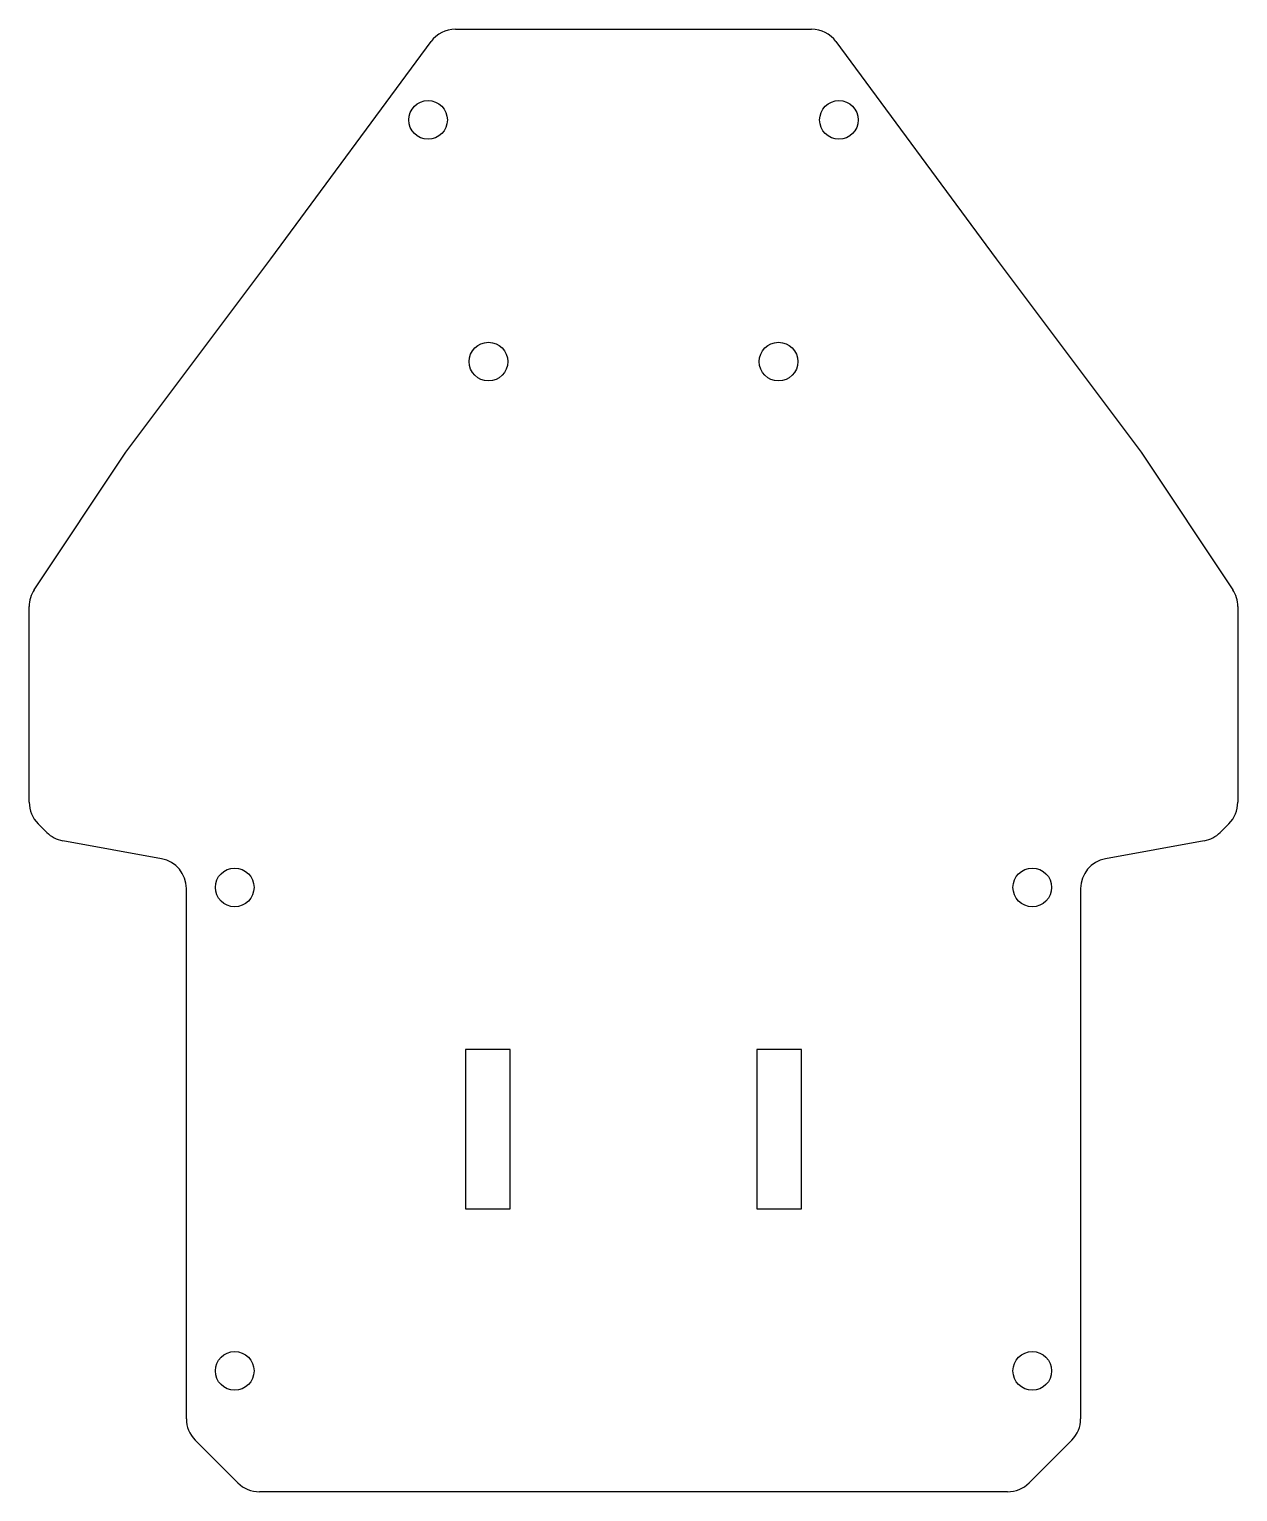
# Model space of a CAD drawing. Header units: millimetres. Extents: x -50 to 50, y -30 to 91.
import ezdxf

# ---------------------------------------------------------------- set-up
doc = ezdxf.new("R2010")
doc.units = ezdxf.units.MM

msp = doc.modelspace()

# ---------------------------------------------------------------- linework, layer by layer
for p, q in [((-14.74, 91, 0), (14.74, 91, 0)), ((-30, 72, 0), (-16.75, 89.98, 0)), ((16.75, 89.98, 0), (30, 72, 0)), ((-42, 56, 0), (-30, 72, 0)), ((30, 72, 0), (42, 56, 0)), ((-49.58, 44.63, 0), (-42, 56, 0)), ((42, 56, 0), (49.58, 44.63, 0)), ((-50, 27.04, 0), (-50, 43.24, 0)), ((50, 43.24, 0), (50, 27.04, 0)), ((-48.55, 24.55, 0), (-49.27, 25.27, 0)), ((49.27, 25.27, 0), (48.55, 24.55, 0)), ((-39.05, 22.37, 0), (-47.23, 23.86, 0)), ((47.23, 23.86, 0), (39.05, 22.37, 0)), ((-37, -23.96, 0), (-37, 19.91, 0)), ((37, 19.91, 0), (37, -23.96, 0)), ((-10.2, 6.6, 0), (-13.9, 6.6, 0)), ((-13.9, 6.6, 0), (-13.9, -6.6, 0)), ((-10.2, -6.6, 0), (-10.2, 6.6, 0)), ((13.9, 6.6, 0), (10.2, 6.6, 0)), ((10.2, 6.6, 0), (10.2, -6.6, 0)), ((13.9, -6.6, 0), (13.9, 6.6, 0)), ((-13.9, -6.6, 0), (-10.2, -6.6, 0)), ((10.2, -6.6, 0), (13.9, -6.6, 0)), ((-32.73, -29.27, 0), (-36.27, -25.73, 0)), ((36.27, -25.73, 0), (32.73, -29.27, 0)), ((30.96, -30, 0), (-30.96, -30, 0))]:
    msp.add_line(p, q)
for centre in [(-17, 83.5, 0), (17, 83.5, 0), (-12, 63.5, 0), (12, 63.5, 0), (-33, 20, 0), (33, 20, 0), (-33, -20, 0), (33, -20, 0)]:
    msp.add_circle(centre, 1.6)
for centre, start, end in [((-14.74, 88.5, 0), 90, 143.6156), ((14.74, 88.5, 0), 36.3844, 90), ((-47.5, 43.24, 0), 146.3099, 180), ((47.5, 43.24, 0), 0, 33.6901), ((-47.5, 27.04, 0), 180, 225), ((47.5, 27.04, 0), -45, 0), ((-46.78, 26.32, 0), 225, 259.6952), ((46.78, 26.32, 0), -79.6952, -45), ((-39.5, 19.91, 0), 0, 79.6952), ((39.5, 19.91, 0), 100.3048, 180), ((-34.5, -23.96, 0), 180, 225), ((34.5, -23.96, 0), -45, 0), ((-30.96, -27.5, 0), 225, 270), ((30.96, -27.5, 0), -90, -45)]:
    msp.add_arc(centre, 2.5, start, end)

doc.saveas('drawing.dxf')
